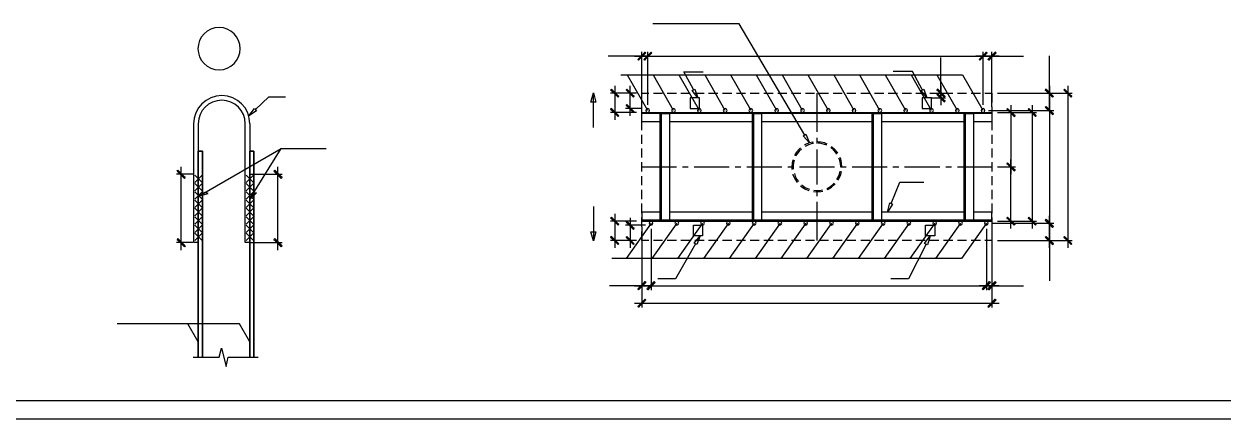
# Model space of a CAD drawing. Extents: x -1 to 315, y 0 to 224.
# Drawn here: x 142.3 to 228.4, y 0 to 28.4 of the extents above; entities that cross this region are included whole.
import ezdxf

# ---------------------------------------------------------------- set-up
doc = ezdxf.new("R2010")
doc.units = 0
doc.header["$MEASUREMENT"] = 0
doc.layers.add('UNDERLAY', color=8, linetype='Continuous')

msp = doc.modelspace()

# ---------------------------------------------------------------- linework, layer by layer
at = {"layer": 'UNDERLAY'}
for p, q in [((155.275, 27.669), (155.09, 27.445)), ((155.5, 27.855), (155.275, 27.669)), ((155.758, 27.994), (155.5, 27.855)), ((156.043, 28.083), (155.758, 27.994)), ((156.349, 28.114), (156.043, 28.083)), ((156.655, 28.083), (156.349, 28.114)), ((156.939, 27.994), (156.655, 28.083)), ((157.197, 27.855), (156.939, 27.994)), ((157.422, 27.669), (157.197, 27.855)), ((157.607, 27.445), (157.422, 27.669)), ((193.709, 28.371), (187.492, 28.371)), ((198.402, 20.396), (193.709, 28.371)), ((154.862, 26.902), (154.831, 26.596)), ((154.95, 27.187), (154.862, 26.902)), ((155.09, 27.445), (154.95, 27.187)), ((157.747, 27.187), (157.607, 27.445)), ((157.835, 26.902), (157.747, 27.187)), ((157.866, 26.596), (157.835, 26.902)), ((154.831, 26.596), (154.862, 26.29)), ((154.862, 26.29), (154.95, 26.005)), ((154.95, 26.005), (155.09, 25.748)), ((157.607, 25.748), (157.747, 26.005)), ((157.747, 26.005), (157.835, 26.29)), ((157.835, 26.29), (157.866, 26.596)), ((186.708, 26.053), (184.3, 26.053)), ((186.182, 26.053), (186.708, 26.053)), ((186.943, 26.344), (186.417, 25.818)), ((186.473, 25.762), (186.943, 26.344)), ((186.473, 25.762), (186.943, 26.344)), ((186.999, 26.288), (186.473, 25.762)), ((186.607, 26.053), (211.742, 26.053)), ((186.708, 22.413), (186.708, 26.378)), ((187.134, 26.053), (186.708, 26.053)), ((186.708, 26.053), (187.134, 26.053)), ((186.843, 25.818), (187.369, 26.344)), ((186.843, 25.818), (187.369, 26.344)), ((187.369, 26.344), (186.898, 25.762)), ((187.369, 26.344), (186.898, 25.762)), ((187.369, 26.344), (186.898, 25.762)), ((187.369, 26.344), (186.898, 25.762)), ((186.898, 25.762), (187.425, 26.288)), ((186.898, 25.762), (187.425, 26.288)), ((186.943, 26.344), (186.999, 26.288)), ((187.134, 22.558), (187.134, 26.378)), ((187.134, 22.558), (187.134, 26.378)), ((187.134, 26.053), (187.66, 26.053)), ((187.425, 26.288), (187.369, 26.344)), ((187.425, 26.288), (187.369, 26.344)), ((208.191, 23.398), (208.191, 25.963)), ((211.215, 26.053), (210.689, 26.053)), ((211.45, 26.344), (210.924, 25.818)), ((211.45, 26.344), (210.924, 25.818)), ((210.98, 25.762), (211.45, 26.344)), ((210.98, 25.762), (211.45, 26.344)), ((210.98, 25.762), (211.45, 26.344)), ((210.98, 25.762), (211.45, 26.344)), ((211.507, 26.288), (210.98, 25.762)), ((211.507, 26.288), (210.98, 25.762)), ((211.215, 22.558), (211.215, 26.378)), ((211.215, 22.558), (211.215, 26.378)), ((211.215, 26.053), (211.854, 26.053)), ((211.854, 26.053), (211.215, 26.053)), ((211.45, 26.344), (211.507, 26.288)), ((211.45, 26.344), (211.507, 26.288)), ((211.551, 25.818), (212.089, 26.344)), ((212.089, 26.344), (211.618, 25.762)), ((212.089, 26.344), (211.618, 25.762)), ((211.618, 25.762), (212.145, 26.288)), ((211.854, 22.413), (211.854, 26.378)), ((212.38, 26.053), (211.854, 26.053)), ((211.854, 26.053), (214.116, 26.053)), ((212.145, 26.288), (212.089, 26.344)), ((215.975, 23.398), (215.975, 26.086)), ((155.09, 25.748), (155.275, 25.523)), ((155.275, 25.523), (155.5, 25.338)), ((155.5, 25.338), (155.758, 25.198)), ((155.758, 25.198), (156.043, 25.109)), ((156.043, 25.109), (156.349, 25.078)), ((156.349, 25.078), (156.655, 25.109)), ((156.655, 25.109), (156.939, 25.198)), ((156.939, 25.198), (157.197, 25.338)), ((157.197, 25.338), (157.422, 25.523)), ((157.422, 25.523), (157.607, 25.748)), ((186.417, 25.818), (186.473, 25.762)), ((186.898, 25.762), (186.843, 25.818)), ((186.898, 25.762), (186.843, 25.818)), ((210.924, 25.818), (210.98, 25.762)), ((210.924, 25.818), (210.98, 25.762)), ((211.618, 25.762), (211.551, 25.818)), ((209.726, 24.686), (185.196, 24.686)), ((187.134, 22.155), (185.689, 24.686)), ((188.982, 22.155), (187.537, 24.686)), ((190.841, 22.155), (189.385, 24.686)), ((190.416, 23.656), (189.732, 24.944)), ((189.732, 24.944), (191.121, 24.944)), ((192.689, 22.155), (191.245, 24.686)), ((194.549, 22.155), (193.093, 24.686)), ((196.397, 22.155), (194.952, 24.686)), ((198.245, 22.155), (196.8, 24.686)), ((200.104, 22.155), (198.648, 24.686)), ((201.952, 22.155), (200.508, 24.686)), ((203.8, 22.155), (202.355, 24.686)), ((205.66, 22.155), (204.215, 24.686)), ((206.141, 24.955), (204.753, 24.955)), ((207.508, 22.155), (206.063, 24.686)), ((206.847, 23.656), (206.141, 24.955)), ((209.367, 22.155), (207.911, 24.686)), ((211.215, 22.155), (209.77, 24.686)), ((183.045, 22.76), (183.225, 23.421)), ((183.225, 20.945), (183.225, 23.421)), ((183.225, 23.421), (183.404, 22.76)), ((186.316, 23.398), (184.446, 23.398)), ((184.468, 23.633), (184.524, 23.69)), ((185.062, 23.163), (184.468, 23.633)), ((184.468, 23.633), (185.005, 23.107)), ((185.062, 23.163), (184.468, 23.633)), ((184.524, 23.69), (185.062, 23.163)), ((184.759, 23.925), (184.759, 21.483)), ((186.316, 23.398), (185.543, 23.398)), ((185.577, 23.633), (185.633, 23.69)), ((186.159, 23.163), (185.577, 23.633)), ((185.577, 23.633), (186.103, 23.107)), ((186.159, 23.163), (185.577, 23.633)), ((185.633, 23.69), (186.159, 23.163)), ((185.868, 21.774), (185.868, 23.925)), ((186.708, 23.398), (187.201, 23.398)), ((186.708, 22.738), (186.708, 23.398)), ((187.537, 23.398), (188.198, 23.398)), ((188.534, 23.398), (189.195, 23.398)), ((189.52, 23.398), (190.18, 23.398)), ((190.315, 23.6), (190.517, 23.701)), ((190.729, 23.073), (190.315, 23.6)), ((190.517, 23.701), (190.729, 23.073)), ((190.517, 23.398), (191.177, 23.398)), ((191.502, 23.398), (192.163, 23.398)), ((192.499, 23.398), (193.16, 23.398)), ((193.496, 23.398), (194.157, 23.398)), ((194.481, 23.398), (195.142, 23.398)), ((195.478, 23.398), (196.139, 23.398)), ((196.464, 23.398), (197.125, 23.398)), ((197.461, 23.398), (198.122, 23.398)), ((198.458, 23.398), (199.119, 23.398)), ((199.286, 23.398), (199.286, 20.632)), ((199.444, 23.398), (200.104, 23.398)), ((200.44, 23.398), (201.101, 23.398)), ((201.426, 23.398), (202.087, 23.398)), ((202.423, 23.398), (203.084, 23.398)), ((203.419, 23.398), (204.081, 23.398)), ((204.405, 23.398), (205.066, 23.398)), ((205.402, 23.398), (206.063, 23.398)), ((206.388, 23.398), (207.048, 23.398)), ((206.757, 23.6), (206.948, 23.701)), ((207.172, 23.073), (206.757, 23.6)), ((206.948, 23.701), (207.172, 23.073)), ((207.385, 23.398), (208.046, 23.398)), ((207.732, 23.398), (208.516, 23.398)), ((207.956, 23.69), (207.9, 23.633)), ((207.9, 23.633), (208.482, 23.163)), ((207.9, 23.633), (208.482, 23.163)), ((208.426, 23.107), (207.9, 23.633)), ((207.9, 23.309), (207.956, 23.365)), ((208.482, 22.838), (207.9, 23.309)), ((207.9, 23.309), (208.426, 22.782)), ((208.482, 22.838), (207.9, 23.309)), ((208.482, 23.163), (207.956, 23.69)), ((207.956, 23.365), (208.482, 22.838)), ((208.191, 23.925), (208.191, 23.398)), ((208.191, 23.073), (208.191, 23.398)), ((208.191, 23.398), (208.191, 23.073)), ((208.382, 23.398), (209.042, 23.398)), ((209.367, 23.398), (210.028, 23.398)), ((210.364, 23.398), (211.025, 23.398)), ((211.35, 23.398), (211.854, 23.398)), ((211.854, 23.398), (211.854, 22.738)), ((212.246, 23.398), (216.289, 23.398)), ((212.246, 23.398), (217.622, 23.398)), ((215.74, 23.69), (215.684, 23.633)), ((215.684, 23.633), (216.267, 23.163)), ((215.684, 23.633), (216.267, 23.163)), ((216.211, 23.107), (215.684, 23.633)), ((216.267, 23.163), (215.74, 23.69)), ((215.975, 23.925), (215.975, 23.398)), ((215.975, 22.155), (215.975, 23.398)), ((215.975, 23.398), (215.975, 22.155)), ((217.006, 23.633), (217.062, 23.69)), ((217.588, 23.163), (217.006, 23.633)), ((217.006, 23.633), (217.532, 23.107)), ((217.588, 23.163), (217.006, 23.633)), ((217.062, 23.69), (217.588, 23.163)), ((217.297, 23.925), (217.297, 12.287)), ((155.11, 22.638), (154.863, 22.339)), ((155.409, 22.885), (155.11, 22.638)), ((155.347, 22.401), (155.141, 22.151)), ((155.597, 22.606), (155.347, 22.401)), ((155.752, 23.071), (155.409, 22.885)), ((155.883, 22.762), (155.597, 22.606)), ((156.132, 23.189), (155.752, 23.071)), ((156.199, 22.86), (155.883, 22.762)), ((156.539, 23.23), (156.132, 23.189)), ((156.539, 22.894), (156.199, 22.86)), ((156.947, 23.189), (156.539, 23.23)), ((156.879, 22.86), (156.539, 22.894)), ((157.195, 22.762), (156.879, 22.86)), ((157.326, 23.071), (156.947, 23.189)), ((157.482, 22.606), (157.195, 22.762)), ((157.67, 22.885), (157.326, 23.071)), ((157.731, 22.401), (157.482, 22.606)), ((157.969, 22.638), (157.67, 22.885)), ((157.937, 22.151), (157.731, 22.401)), ((158.216, 22.339), (157.969, 22.638)), ((158.964, 22.222), (159.927, 23.141)), ((159.927, 23.141), (161.115, 23.141)), ((183.404, 22.76), (183.045, 22.76)), ((185.005, 23.107), (185.062, 23.163)), ((185.633, 22.592), (185.577, 22.536)), ((185.577, 22.536), (186.159, 22.065)), ((185.577, 22.536), (186.159, 22.065)), ((186.103, 22.009), (185.577, 22.536)), ((186.159, 22.065), (185.633, 22.592)), ((186.103, 23.107), (186.159, 23.163)), ((186.708, 21.752), (186.708, 22.413)), ((190.841, 23.073), (190.18, 23.073)), ((190.18, 23.073), (190.18, 22.301)), ((190.841, 22.301), (190.841, 23.073)), ((207.508, 23.073), (206.847, 23.073)), ((206.847, 23.073), (206.847, 22.301)), ((207.508, 22.301), (207.508, 23.073)), ((207.508, 23.073), (208.516, 23.073)), ((208.191, 23.073), (208.191, 22.536)), ((208.482, 23.163), (208.426, 23.107)), ((208.426, 22.782), (208.482, 22.838)), ((211.854, 22.413), (211.854, 21.752)), ((213.209, 22.536), (213.209, 17.585)), ((214.732, 22.536), (214.732, 13.676)), ((215.684, 22.39), (215.74, 22.446)), ((215.684, 22.39), (215.74, 22.446)), ((216.267, 21.92), (215.684, 22.39)), ((215.684, 22.39), (216.211, 21.864)), ((216.267, 21.92), (215.684, 22.39)), ((216.267, 21.92), (215.684, 22.39)), ((215.684, 22.39), (216.211, 21.864)), ((216.267, 21.92), (215.684, 22.39)), ((215.74, 22.446), (216.267, 21.92)), ((215.74, 22.446), (216.267, 21.92)), ((215.975, 22.681), (215.975, 13.531)), ((216.267, 23.163), (216.211, 23.107)), ((217.532, 23.107), (217.588, 23.163)), ((154.558, 21.616), (154.517, 21.208)), ((154.676, 21.995), (154.558, 21.616)), ((154.863, 22.339), (154.676, 21.995)), ((154.887, 21.548), (154.853, 21.208)), ((154.986, 21.865), (154.887, 21.548)), ((155.141, 22.151), (154.986, 21.865)), ((158.092, 21.865), (157.937, 22.151)), ((158.19, 21.548), (158.092, 21.865)), ((158.225, 21.208), (158.19, 21.548)), ((158.402, 21.995), (158.216, 22.339)), ((158.52, 21.616), (158.402, 21.995)), ((158.483, 21.763), (158.885, 22.301)), ((159.042, 22.144), (158.483, 21.763)), ((158.561, 21.208), (158.52, 21.616)), ((158.885, 22.301), (159.042, 22.144)), ((186.316, 22.009), (184.446, 22.009)), ((184.524, 22.301), (184.468, 22.245)), ((184.468, 22.245), (185.062, 21.774)), ((184.468, 22.245), (185.062, 21.774)), ((185.005, 21.718), (184.468, 22.245)), ((185.062, 21.774), (184.524, 22.301)), ((185.062, 21.774), (185.005, 21.718)), ((186.742, 22.301), (185.543, 22.301)), ((186.159, 22.065), (186.103, 22.009)), ((186.708, 21.348), (186.708, 22.009)), ((186.708, 22.009), (211.854, 22.009)), ((211.854, 21.942), (186.708, 21.942)), ((187.029, 22.26), (186.988, 22.161)), ((186.988, 22.161), (187.029, 22.062)), ((187.128, 22.301), (187.029, 22.26)), ((187.029, 22.062), (187.128, 22.021)), ((187.227, 22.26), (187.128, 22.301)), ((187.128, 22.021), (187.227, 22.062)), ((187.268, 22.161), (187.227, 22.26)), ((187.227, 22.062), (187.268, 22.161)), ((188.03, 14.27), (188.03, 21.942)), ((188.03, 21.942), (188.691, 21.942)), ((188.097, 21.942), (188.097, 14.27)), ((188.691, 21.942), (188.691, 14.27)), ((188.877, 22.26), (188.836, 22.161)), ((188.836, 22.161), (188.877, 22.062)), ((188.976, 22.301), (188.877, 22.26)), ((188.877, 22.062), (188.976, 22.021)), ((189.075, 22.26), (188.976, 22.301)), ((188.976, 22.021), (189.075, 22.062)), ((189.116, 22.161), (189.075, 22.26)), ((189.075, 22.062), (189.116, 22.161)), ((190.18, 22.301), (190.841, 22.301)), ((190.736, 22.26), (190.695, 22.161)), ((190.695, 22.161), (190.736, 22.062)), ((190.835, 22.301), (190.736, 22.26)), ((190.736, 22.062), (190.835, 22.021)), ((190.934, 22.26), (190.835, 22.301)), ((190.835, 22.021), (190.934, 22.062)), ((190.976, 22.161), (190.934, 22.26)), ((190.934, 22.062), (190.976, 22.161)), ((192.585, 22.26), (192.544, 22.161)), ((192.544, 22.161), (192.585, 22.062)), ((192.684, 22.301), (192.585, 22.26)), ((192.585, 22.062), (192.684, 22.021)), ((192.783, 22.26), (192.684, 22.301)), ((192.684, 22.021), (192.783, 22.062)), ((192.824, 22.161), (192.783, 22.26)), ((192.783, 22.062), (192.824, 22.161)), ((194.444, 22.26), (194.403, 22.161)), ((194.403, 22.161), (194.444, 22.062)), ((194.543, 22.301), (194.444, 22.26)), ((194.444, 22.062), (194.543, 22.021)), ((194.642, 22.26), (194.543, 22.301)), ((194.543, 22.021), (194.642, 22.062)), ((194.683, 22.161), (194.642, 22.26)), ((194.642, 22.062), (194.683, 22.161)), ((194.649, 14.27), (194.649, 21.942)), ((194.649, 21.942), (195.31, 21.942)), ((194.717, 21.942), (194.717, 14.27)), ((195.31, 21.942), (195.31, 14.27)), ((196.292, 22.26), (196.251, 22.161)), ((196.251, 22.161), (196.292, 22.062)), ((196.391, 22.301), (196.292, 22.26)), ((196.292, 22.062), (196.391, 22.021)), ((196.49, 22.26), (196.391, 22.301)), ((196.391, 22.021), (196.49, 22.062)), ((196.531, 22.161), (196.49, 22.26)), ((196.49, 22.062), (196.531, 22.161)), ((198.14, 22.26), (198.099, 22.161)), ((198.099, 22.161), (198.14, 22.062)), ((198.239, 22.301), (198.14, 22.26)), ((198.14, 22.062), (198.239, 22.021)), ((198.338, 22.26), (198.239, 22.301)), ((198.239, 22.021), (198.338, 22.062)), ((198.379, 22.161), (198.338, 22.26)), ((198.338, 22.062), (198.379, 22.161)), ((199.999, 22.26), (199.958, 22.161)), ((199.958, 22.161), (199.999, 22.062)), ((200.098, 22.301), (199.999, 22.26)), ((199.999, 22.062), (200.098, 22.021)), ((200.197, 22.26), (200.098, 22.301)), ((200.098, 22.021), (200.197, 22.062)), ((200.238, 22.161), (200.197, 22.26)), ((200.197, 22.062), (200.238, 22.161)), ((201.847, 22.26), (201.807, 22.161)), ((201.807, 22.161), (201.847, 22.062)), ((201.947, 22.301), (201.847, 22.26)), ((201.847, 22.062), (201.947, 22.021)), ((202.046, 22.26), (201.947, 22.301)), ((201.947, 22.021), (202.046, 22.062)), ((202.086, 22.161), (202.046, 22.26)), ((202.046, 22.062), (202.086, 22.161)), ((203.252, 14.27), (203.252, 21.942)), ((203.252, 21.942), (203.913, 21.942)), ((203.319, 21.942), (203.319, 14.27)), ((203.696, 22.26), (203.655, 22.161)), ((203.655, 22.161), (203.696, 22.062)), ((203.795, 22.301), (203.696, 22.26)), ((203.696, 22.062), (203.795, 22.021)), ((203.894, 22.26), (203.795, 22.301)), ((203.795, 22.021), (203.894, 22.062)), ((203.935, 22.161), (203.894, 22.26)), ((203.894, 22.062), (203.935, 22.161)), ((203.913, 21.942), (203.913, 14.27)), ((205.555, 22.26), (205.514, 22.161)), ((205.514, 22.161), (205.555, 22.062)), ((205.654, 22.301), (205.555, 22.26)), ((205.555, 22.062), (205.654, 22.021)), ((205.753, 22.26), (205.654, 22.301)), ((205.654, 22.021), (205.753, 22.062)), ((205.794, 22.161), (205.753, 22.26)), ((205.753, 22.062), (205.794, 22.161)), ((206.847, 22.301), (207.508, 22.301)), ((207.403, 22.26), (207.362, 22.161)), ((207.362, 22.161), (207.403, 22.062)), ((207.502, 22.301), (207.403, 22.26)), ((207.403, 22.062), (207.502, 22.021)), ((207.601, 22.26), (207.502, 22.301)), ((207.502, 22.021), (207.601, 22.062)), ((207.642, 22.161), (207.601, 22.26)), ((207.601, 22.062), (207.642, 22.161)), ((209.263, 22.26), (209.222, 22.161)), ((209.222, 22.161), (209.263, 22.062)), ((209.362, 22.301), (209.263, 22.26)), ((209.263, 22.062), (209.362, 22.021)), ((209.461, 22.26), (209.362, 22.301)), ((209.362, 22.021), (209.461, 22.062)), ((209.502, 22.161), (209.461, 22.26)), ((209.461, 22.062), (209.502, 22.161)), ((209.86, 14.27), (209.86, 21.942)), ((209.86, 21.942), (210.521, 21.942)), ((209.927, 21.942), (209.927, 14.27)), ((210.521, 21.942), (210.521, 14.27)), ((211.11, 22.26), (211.069, 22.161)), ((211.069, 22.161), (211.11, 22.062)), ((211.209, 22.301), (211.11, 22.26)), ((211.11, 22.062), (211.209, 22.021)), ((211.308, 22.26), (211.209, 22.301)), ((211.209, 22.021), (211.308, 22.062)), ((211.35, 22.161), (211.308, 22.26)), ((211.308, 22.062), (211.35, 22.161)), ((211.607, 22.155), (216.289, 22.155)), ((211.607, 22.155), (216.289, 22.155)), ((211.854, 22.009), (211.854, 21.348)), ((212.246, 22.009), (215.057, 22.009)), ((212.246, 22.009), (213.534, 22.009)), ((212.918, 22.245), (212.974, 22.301)), ((213.511, 21.774), (212.918, 22.245)), ((212.918, 22.245), (213.444, 21.718)), ((213.511, 21.774), (212.918, 22.245)), ((212.974, 22.301), (213.511, 21.774)), ((213.444, 21.718), (213.511, 21.774)), ((214.441, 22.245), (214.497, 22.301)), ((215.023, 21.774), (214.441, 22.245)), ((214.441, 22.245), (214.967, 21.718)), ((215.023, 21.774), (214.441, 22.245)), ((214.497, 22.301), (215.023, 21.774)), ((214.967, 21.718), (215.023, 21.774)), ((215.975, 22.155), (215.975, 21.628)), ((216.211, 21.864), (216.267, 21.92)), ((216.211, 21.864), (216.267, 21.92)), ((154.528, 12.668), (154.528, 21.203)), ((154.853, 21.203), (154.853, 12.668)), ((158.225, 12.668), (158.225, 21.203)), ((158.561, 21.203), (158.561, 12.668)), ((186.708, 20.755), (186.708, 21.416)), ((188.03, 21.348), (186.708, 21.348)), ((194.649, 21.348), (188.691, 21.348)), ((203.252, 21.348), (195.31, 21.348)), ((209.86, 21.348), (203.913, 21.348)), ((211.854, 21.348), (210.521, 21.348)), ((211.854, 21.416), (211.854, 20.755)), ((186.708, 19.758), (186.708, 20.419)), ((198.301, 20.341), (198.491, 20.453)), ((198.738, 19.825), (198.301, 20.341)), ((198.715, 19.825), (198.458, 19.713)), ((198.491, 20.453), (198.738, 19.825)), ((198.995, 19.893), (198.715, 19.825)), ((199.018, 19.893), (198.995, 19.893)), ((199.286, 20.206), (199.286, 19.792)), ((199.555, 19.893), (199.354, 19.903)), ((199.836, 19.825), (199.555, 19.893)), ((200.026, 19.747), (199.836, 19.825)), ((211.854, 20.419), (211.854, 19.758)), ((155.145, 19.243), (154.853, 19.243)), ((154.853, 19.243), (154.853, 4.435)), ((154.853, 4.435), (154.853, 19.243)), ((154.853, 19.243), (155.145, 19.243)), ((155.089, 16.129), (160.801, 19.433)), ((155.145, 4.435), (155.145, 19.243)), ((155.145, 19.243), (155.145, 4.435)), ((158.852, 19.243), (158.561, 19.243)), ((158.561, 19.243), (158.561, 4.435)), ((158.561, 4.435), (158.561, 19.243)), ((158.561, 19.243), (158.852, 19.243)), ((158.661, 15.961), (160.801, 19.433)), ((158.852, 4.435), (158.852, 19.243)), ((158.852, 19.243), (158.852, 4.435)), ((160.801, 19.433), (164.049, 19.433)), ((186.708, 18.772), (186.708, 19.433)), ((197.819, 19.176), (197.674, 18.929)), ((197.842, 19.019), (197.774, 18.884)), ((197.999, 19.388), (197.819, 19.176)), ((198.01, 19.243), (197.842, 19.019)), ((198.099, 19.467), (197.999, 19.388)), ((198.166, 19.388), (198.01, 19.243)), ((198.458, 19.713), (198.379, 19.668)), ((198.682, 19.702), (198.435, 19.579)), ((198.939, 19.781), (198.682, 19.702)), ((199.04, 19.792), (198.939, 19.781)), ((199.286, 19.366), (199.286, 16.846)), ((199.488, 19.803), (199.365, 19.803)), ((199.757, 19.747), (199.488, 19.803)), ((199.992, 19.657), (199.757, 19.747)), ((200.462, 19.333), (200.272, 19.489)), ((200.339, 19.568), (200.317, 19.579)), ((200.552, 19.388), (200.339, 19.568)), ((200.642, 19.131), (200.462, 19.333)), ((200.731, 19.176), (200.552, 19.388)), ((200.709, 19.03), (200.642, 19.131)), ((200.787, 19.086), (200.731, 19.176)), ((211.854, 19.433), (211.854, 18.772)), ((153.621, 12.13), (153.621, 18.1)), ((160.577, 12.13), (160.577, 18.1)), ((186.708, 17.776), (186.708, 18.436)), ((186.72, 18.111), (189.206, 18.111)), ((189.62, 18.111), (190.046, 18.111)), ((190.46, 18.111), (192.98, 18.111)), ((193.406, 18.111), (193.821, 18.111)), ((194.246, 18.111), (196.766, 18.111)), ((197.181, 18.111), (197.606, 18.111)), ((197.494, 18.391), (197.472, 18.111)), ((197.472, 18.111), (197.483, 17.932)), ((197.551, 18.616), (197.494, 18.391)), ((197.629, 18.515), (197.584, 18.246)), ((197.584, 18.246), (197.584, 17.977)), ((197.651, 18.582), (197.629, 18.515)), ((198.021, 18.111), (200.541, 18.111)), ((200.9, 18.649), (200.866, 18.739)), ((200.967, 18.38), (200.9, 18.649)), ((200.989, 18.671), (200.944, 18.783)), ((200.989, 18.111), (200.967, 18.38)), ((200.967, 18.111), (201.381, 18.111)), ((201.056, 18.391), (200.989, 18.671)), ((201.079, 18.111), (201.056, 18.391)), ((201.807, 18.111), (204.327, 18.111)), ((204.741, 18.111), (205.167, 18.111)), ((205.581, 18.111), (208.113, 18.111)), ((208.527, 18.111), (208.953, 18.111)), ((209.367, 18.111), (211.854, 18.111)), ((211.854, 18.436), (211.854, 17.776)), ((212.246, 18.111), (213.534, 18.111)), ((212.246, 18.111), (213.534, 18.111)), ((212.974, 18.403), (212.918, 18.347)), ((212.918, 18.347), (212.974, 18.403)), ((212.918, 18.347), (213.511, 17.876)), ((212.918, 18.347), (213.511, 17.876)), ((213.444, 17.82), (212.918, 18.347)), ((213.511, 17.876), (212.918, 18.347)), ((212.918, 18.347), (213.444, 17.82)), ((213.511, 17.876), (212.918, 18.347)), ((213.511, 17.876), (212.974, 18.403)), ((212.974, 18.403), (213.511, 17.876)), ((213.209, 13.676), (213.209, 18.638)), ((154.461, 17.574), (153.296, 17.574)), ((153.33, 17.809), (153.386, 17.865)), ((153.913, 17.339), (153.33, 17.809)), ((153.33, 17.809), (153.857, 17.283)), ((153.913, 17.339), (153.33, 17.809)), ((153.386, 17.865), (153.913, 17.339)), ((153.857, 17.283), (153.913, 17.339)), ((155.122, 16.98), (154.596, 17.507)), ((155.122, 17.507), (154.596, 16.98)), ((154.853, 17.574), (154.853, 12.668)), ((158.818, 16.98), (158.292, 17.507)), ((158.818, 17.507), (158.292, 16.98)), ((158.561, 17.574), (158.561, 12.668)), ((158.628, 17.574), (160.89, 17.574)), ((160.286, 17.809), (160.342, 17.865)), ((160.868, 17.339), (160.286, 17.809)), ((160.286, 17.809), (160.812, 17.283)), ((160.868, 17.339), (160.286, 17.809)), ((160.342, 17.865), (160.868, 17.339)), ((160.812, 17.283), (160.868, 17.339)), ((186.708, 16.79), (186.708, 17.451)), ((197.551, 17.596), (197.562, 17.551)), ((197.562, 17.551), (197.674, 17.294)), ((197.584, 17.977), (197.595, 17.943)), ((197.662, 17.63), (197.719, 17.439)), ((197.674, 17.294), (197.819, 17.059)), ((197.719, 17.439), (197.842, 17.204)), ((200.72, 17.204), (200.787, 17.316)), ((200.787, 17.316), (200.9, 17.574)), ((200.787, 17.148), (200.877, 17.294)), ((200.877, 17.294), (200.989, 17.551)), ((200.9, 17.574), (200.956, 17.798)), ((200.989, 17.551), (201.045, 17.787)), ((211.854, 17.451), (211.854, 16.79)), ((213.511, 17.876), (213.444, 17.82)), ((213.444, 17.82), (213.511, 17.876)), ((155.122, 16.386), (154.596, 16.913)), ((155.122, 16.913), (154.596, 16.386)), ((158.818, 16.386), (158.292, 16.913)), ((158.818, 16.913), (158.292, 16.386)), ((186.708, 15.793), (186.708, 16.454)), ((197.819, 17.059), (197.864, 16.991)), ((197.842, 17.204), (197.954, 17.059)), ((198.11, 16.745), (198.211, 16.656)), ((198.178, 16.823), (198.211, 16.79)), ((198.211, 16.79), (198.435, 16.633)), ((198.211, 16.656), (198.458, 16.51)), ((198.435, 16.633), (198.682, 16.521)), ((198.458, 16.51), (198.693, 16.409)), ((198.682, 16.521), (198.738, 16.499)), ((199.051, 16.431), (199.219, 16.409)), ((199.219, 16.409), (199.488, 16.42)), ((199.286, 16.431), (199.286, 16.006)), ((199.488, 16.42), (199.69, 16.465)), ((199.555, 16.331), (199.712, 16.364)), ((200.003, 16.566), (200.014, 16.566)), ((200.014, 16.566), (200.25, 16.711)), ((200.026, 16.476), (200.093, 16.51)), ((200.093, 16.51), (200.339, 16.656)), ((200.25, 16.711), (200.462, 16.879)), ((200.339, 16.656), (200.552, 16.835)), ((200.462, 16.879), (200.519, 16.947)), ((200.552, 16.835), (200.586, 16.879)), ((204.607, 15.479), (205.234, 17.014)), ((205.234, 17.014), (206.959, 17.014)), ((211.854, 16.454), (211.854, 15.793)), ((155.122, 15.793), (154.596, 16.319)), ((155.122, 16.319), (154.596, 15.793)), ((155.122, 15.199), (154.596, 15.726)), ((155.122, 15.726), (154.596, 15.199)), ((155.313, 16.263), (154.853, 15.995)), ((154.853, 15.995), (155.559, 16.196)), ((155.559, 16.196), (155.313, 16.263)), ((158.818, 15.793), (158.292, 16.319)), ((158.818, 16.319), (158.292, 15.793)), ((158.818, 15.199), (158.292, 15.726)), ((158.818, 15.726), (158.292, 15.199)), ((158.527, 15.737), (159.042, 16.241)), ((158.807, 16.185), (158.527, 15.737)), ((159.042, 16.241), (158.807, 16.185)), ((199.029, 16.331), (199.275, 16.308)), ((199.275, 16.308), (199.555, 16.331)), ((199.286, 15.591), (199.286, 12.814)), ((204.361, 14.863), (204.506, 15.524)), ((204.506, 15.524), (204.708, 15.434)), ((155.122, 14.594), (154.596, 15.132)), ((155.122, 15.132), (154.596, 14.594)), ((158.818, 14.594), (158.292, 15.132)), ((158.818, 15.132), (158.292, 14.594)), ((183.225, 15.266), (183.225, 12.791)), ((184.759, 14.74), (184.759, 12.287)), ((186.708, 14.796), (186.708, 15.468)), ((188.03, 14.863), (186.708, 14.863)), ((186.708, 14.863), (186.708, 14.202)), ((188.03, 14.863), (186.708, 14.863)), ((186.708, 14.863), (186.708, 14.202)), ((194.649, 14.863), (188.691, 14.863)), ((203.252, 14.863), (195.31, 14.863)), ((209.86, 14.863), (203.913, 14.863)), ((204.708, 15.434), (204.361, 14.863)), ((211.854, 14.863), (210.521, 14.863)), ((211.854, 14.863), (210.521, 14.863)), ((211.854, 15.468), (211.854, 14.796)), ((211.854, 14.202), (211.854, 14.863)), ((211.854, 14.202), (211.854, 14.863)), ((155.122, 14.001), (154.596, 14.527)), ((155.122, 14.527), (154.596, 14.001)), ((155.122, 13.407), (154.596, 13.934)), ((155.122, 13.934), (154.596, 13.407)), ((158.818, 14.001), (158.292, 14.527)), ((158.818, 14.527), (158.292, 14.001)), ((158.818, 13.407), (158.292, 13.934)), ((158.818, 13.934), (158.292, 13.407)), ((186.316, 14.202), (184.446, 14.202)), ((184.468, 14.438), (184.524, 14.494)), ((185.062, 13.967), (184.468, 14.438)), ((184.468, 14.438), (185.005, 13.911)), ((185.062, 13.967), (184.468, 14.438)), ((184.524, 14.494), (185.062, 13.967)), ((185.005, 13.911), (185.062, 13.967)), ((186.977, 13.911), (185.543, 13.911)), ((185.577, 14.146), (185.633, 14.202)), ((186.159, 13.676), (185.577, 14.146)), ((185.577, 14.146), (186.103, 13.62)), ((186.159, 13.676), (185.577, 14.146)), ((187.369, 14.057), (185.577, 11.526)), ((185.633, 14.202), (186.159, 13.676)), ((185.868, 14.449), (185.868, 12.287)), ((186.708, 13.811), (186.708, 14.471)), ((211.854, 14.27), (186.708, 14.27)), ((186.708, 14.202), (211.854, 14.202)), ((186.708, 14.202), (211.854, 14.202)), ((186.708, 13.811), (186.708, 9.252)), ((186.708, 13.811), (186.708, 8.009)), ((187.264, 14.161), (187.223, 14.062)), ((187.223, 14.062), (187.264, 13.963)), ((187.363, 14.202), (187.264, 14.161)), ((187.264, 13.963), (187.363, 13.922)), ((187.462, 14.161), (187.363, 14.202)), ((187.363, 13.922), (187.462, 13.963)), ((189.228, 14.057), (187.425, 11.526)), ((187.504, 14.062), (187.462, 14.161)), ((187.462, 13.963), (187.504, 14.062)), ((188.691, 14.27), (188.03, 14.27)), ((189.124, 14.161), (189.083, 14.062)), ((189.083, 14.062), (189.124, 13.963)), ((189.223, 14.202), (189.124, 14.161)), ((189.124, 13.963), (189.223, 13.922)), ((189.322, 14.161), (189.223, 14.202)), ((189.223, 13.922), (189.322, 13.963)), ((191.076, 14.057), (189.273, 11.526)), ((189.363, 14.062), (189.322, 14.161)), ((189.322, 13.963), (189.363, 14.062)), ((190.416, 13.15), (190.416, 13.911)), ((190.416, 13.911), (191.076, 13.911)), ((190.972, 14.161), (190.931, 14.062)), ((190.931, 14.062), (190.972, 13.963)), ((191.071, 14.202), (190.972, 14.161)), ((190.972, 13.963), (191.071, 13.922)), ((191.17, 14.161), (191.071, 14.202)), ((191.071, 13.922), (191.17, 13.963)), ((191.076, 13.911), (191.076, 13.15)), ((192.925, 14.057), (191.132, 11.526)), ((191.211, 14.062), (191.17, 14.161)), ((191.17, 13.963), (191.211, 14.062)), ((192.82, 14.161), (192.779, 14.062)), ((192.779, 14.062), (192.82, 13.963)), ((192.919, 14.202), (192.82, 14.161)), ((192.82, 13.963), (192.919, 13.922)), ((193.018, 14.161), (192.919, 14.202)), ((192.919, 13.922), (193.018, 13.963)), ((194.784, 14.057), (192.98, 11.526)), ((193.059, 14.062), (193.018, 14.161)), ((193.018, 13.963), (193.059, 14.062)), ((194.679, 14.161), (194.638, 14.062)), ((194.638, 14.062), (194.679, 13.963)), ((195.31, 14.27), (194.649, 14.27)), ((194.778, 14.202), (194.679, 14.161)), ((194.679, 13.963), (194.778, 13.922)), ((194.877, 14.161), (194.778, 14.202)), ((194.778, 13.922), (194.877, 13.963)), ((196.632, 14.057), (194.84, 11.526)), ((194.918, 14.062), (194.877, 14.161)), ((194.877, 13.963), (194.918, 14.062)), ((196.527, 14.161), (196.486, 14.062)), ((196.486, 14.062), (196.527, 13.963)), ((196.626, 14.202), (196.527, 14.161)), ((196.527, 13.963), (196.626, 13.922)), ((196.725, 14.161), (196.626, 14.202)), ((196.626, 13.922), (196.725, 13.963)), ((198.48, 14.057), (196.688, 11.526)), ((196.766, 14.062), (196.725, 14.161)), ((196.725, 13.963), (196.766, 14.062)), ((198.376, 14.161), (198.334, 14.062)), ((198.334, 14.062), (198.376, 13.963)), ((198.475, 14.202), (198.376, 14.161)), ((198.376, 13.963), (198.475, 13.922)), ((198.574, 14.161), (198.475, 14.202)), ((198.475, 13.922), (198.574, 13.963)), ((200.339, 14.057), (198.536, 11.526)), ((198.615, 14.062), (198.574, 14.161)), ((198.574, 13.963), (198.615, 14.062)), ((200.235, 14.161), (200.194, 14.062)), ((200.194, 14.062), (200.235, 13.963)), ((200.334, 14.202), (200.235, 14.161)), ((200.235, 13.963), (200.334, 13.922)), ((200.433, 14.161), (200.334, 14.202)), ((200.334, 13.922), (200.433, 13.963)), ((202.188, 14.057), (200.395, 11.526)), ((200.474, 14.062), (200.433, 14.161)), ((200.433, 13.963), (200.474, 14.062)), ((202.083, 14.161), (202.042, 14.062)), ((202.042, 14.062), (202.083, 13.963)), ((202.182, 14.202), (202.083, 14.161)), ((202.083, 13.963), (202.182, 13.922)), ((202.281, 14.161), (202.182, 14.202)), ((202.182, 13.922), (202.281, 13.963)), ((204.047, 14.057), (202.244, 11.526)), ((202.322, 14.062), (202.281, 14.161)), ((202.281, 13.963), (202.322, 14.062)), ((203.913, 14.27), (203.252, 14.27)), ((203.942, 14.161), (203.901, 14.062)), ((203.901, 14.062), (203.942, 13.963)), ((204.041, 14.202), (203.942, 14.161)), ((203.942, 13.963), (204.041, 13.922)), ((204.14, 14.161), (204.041, 14.202)), ((204.041, 13.922), (204.14, 13.963)), ((205.895, 14.057), (204.103, 11.526)), ((204.181, 14.062), (204.14, 14.161)), ((204.14, 13.963), (204.181, 14.062)), ((205.79, 14.161), (205.749, 14.062)), ((205.749, 14.062), (205.79, 13.963)), ((205.889, 14.202), (205.79, 14.161)), ((205.79, 13.963), (205.889, 13.922)), ((205.988, 14.161), (205.889, 14.202)), ((205.889, 13.922), (205.988, 13.963)), ((207.743, 14.057), (205.951, 11.526)), ((206.029, 14.062), (205.988, 14.161)), ((205.988, 13.963), (206.029, 14.062)), ((207.082, 13.15), (207.082, 13.911)), ((207.082, 13.911), (207.743, 13.911)), ((207.638, 14.161), (207.597, 14.062)), ((207.597, 14.062), (207.638, 13.963)), ((207.737, 14.202), (207.638, 14.161)), ((207.638, 13.963), (207.737, 13.922)), ((207.836, 14.161), (207.737, 14.202)), ((207.737, 13.922), (207.836, 13.963)), ((207.743, 13.911), (207.743, 13.15)), ((209.603, 14.057), (207.799, 11.526)), ((207.877, 14.062), (207.836, 14.161)), ((207.836, 13.963), (207.877, 14.062)), ((209.498, 14.161), (209.457, 14.062)), ((209.457, 14.062), (209.498, 13.963)), ((209.597, 14.202), (209.498, 14.161)), ((209.498, 13.963), (209.597, 13.922)), ((209.696, 14.161), (209.597, 14.202)), ((209.597, 13.922), (209.696, 13.963)), ((211.45, 14.057), (209.658, 11.526)), ((209.737, 14.062), (209.696, 14.161)), ((209.696, 13.963), (209.737, 14.062)), ((210.521, 14.27), (209.86, 14.27)), ((211.346, 14.161), (211.305, 14.062)), ((211.305, 14.062), (211.346, 13.963)), ((211.445, 14.202), (211.346, 14.161)), ((211.346, 13.963), (211.445, 13.922)), ((211.544, 14.161), (211.445, 14.202)), ((211.445, 13.922), (211.544, 13.963)), ((211.585, 14.062), (211.544, 14.161)), ((211.544, 13.963), (211.585, 14.062)), ((211.854, 14.471), (211.854, 13.811)), ((211.854, 14.057), (216.289, 14.057)), ((211.854, 14.057), (216.289, 14.057)), ((211.854, 13.811), (211.854, 9.252)), ((211.854, 13.811), (211.854, 8.009)), ((212.246, 14.202), (215.057, 14.202)), ((212.246, 14.202), (213.534, 14.202)), ((212.974, 14.494), (212.918, 14.438)), ((212.918, 14.438), (213.511, 13.967)), ((212.918, 14.438), (213.511, 13.967)), ((213.444, 13.911), (212.918, 14.438)), ((213.511, 13.967), (212.974, 14.494)), ((213.511, 13.967), (213.444, 13.911)), ((214.497, 14.494), (214.441, 14.438)), ((214.441, 14.438), (215.023, 13.967)), ((214.441, 14.438), (215.023, 13.967)), ((214.967, 13.911), (214.441, 14.438)), ((215.023, 13.967), (214.497, 14.494)), ((215.023, 13.967), (214.967, 13.911)), ((215.74, 14.348), (215.684, 14.292)), ((215.74, 14.348), (215.684, 14.292)), ((215.684, 14.292), (216.267, 13.821)), ((215.684, 14.292), (216.267, 13.821)), ((216.211, 13.766), (215.684, 14.292)), ((215.684, 14.292), (216.267, 13.821)), ((215.684, 14.292), (216.267, 13.821)), ((216.211, 13.766), (215.684, 14.292)), ((216.267, 13.821), (215.74, 14.348)), ((216.267, 13.821), (215.74, 14.348)), ((215.975, 14.057), (215.975, 14.594)), ((215.975, 14.057), (215.975, 12.814)), ((215.975, 12.814), (215.975, 14.057)), ((216.267, 13.821), (216.211, 13.766)), ((216.267, 13.821), (216.211, 13.766)), ((153.386, 12.959), (153.33, 12.903)), ((153.913, 12.433), (153.386, 12.959)), ((155.122, 12.814), (154.596, 13.34)), ((155.122, 13.34), (154.596, 12.814)), ((158.818, 12.814), (158.292, 13.34)), ((158.818, 13.34), (158.292, 12.814)), ((160.342, 12.959), (160.286, 12.903)), ((160.868, 12.433), (160.342, 12.959)), ((183.045, 13.452), (183.404, 13.452)), ((183.225, 12.791), (183.045, 13.452)), ((183.404, 13.452), (183.225, 12.791)), ((184.524, 13.105), (184.468, 13.049)), ((184.468, 13.049), (185.062, 12.579)), ((184.468, 13.049), (185.062, 12.579)), ((185.005, 12.522), (184.468, 13.049)), ((185.062, 12.579), (184.524, 13.105)), ((185.633, 13.105), (185.577, 13.049)), ((185.577, 13.049), (186.159, 12.579)), ((185.577, 13.049), (186.159, 12.579)), ((186.103, 12.522), (185.577, 13.049)), ((186.159, 12.579), (185.633, 13.105)), ((186.103, 13.62), (186.159, 13.676)), ((186.708, 12.814), (186.708, 13.474)), ((187.369, 13.665), (187.369, 9.252)), ((187.369, 13.665), (187.369, 9.252)), ((191.076, 13.15), (190.416, 13.15)), ((190.472, 12.623), (190.897, 13.15)), ((190.897, 13.15), (190.662, 12.522)), ((207.015, 12.612), (207.418, 13.15)), ((207.743, 13.15), (207.082, 13.15)), ((207.418, 13.15), (207.217, 12.511)), ((211.45, 13.665), (211.45, 9.252)), ((211.45, 13.665), (211.45, 9.252)), ((211.854, 13.474), (211.854, 12.814)), ((215.684, 13.049), (215.74, 13.105)), ((216.267, 12.579), (215.684, 13.049)), ((215.684, 13.049), (216.211, 12.522)), ((216.267, 12.579), (215.684, 13.049)), ((215.74, 13.105), (216.267, 12.579)), ((217.062, 13.105), (217.006, 13.049)), ((217.006, 13.049), (217.588, 12.579)), ((217.006, 13.049), (217.588, 12.579)), ((217.532, 12.522), (217.006, 13.049)), ((217.588, 12.579), (217.062, 13.105)), ((154.461, 12.668), (153.296, 12.668)), ((153.33, 12.903), (153.913, 12.433)), ((153.33, 12.903), (153.913, 12.433)), ((153.857, 12.377), (153.33, 12.903)), ((153.913, 12.433), (153.857, 12.377)), ((154.853, 12.668), (154.528, 12.668)), ((158.561, 12.668), (158.225, 12.668)), ((158.628, 12.668), (160.89, 12.668)), ((160.286, 12.903), (160.868, 12.433)), ((160.286, 12.903), (160.868, 12.433)), ((160.812, 12.377), (160.286, 12.903)), ((160.868, 12.433), (160.812, 12.377)), ((186.316, 12.814), (184.446, 12.814)), ((185.062, 12.579), (185.005, 12.522)), ((186.316, 12.814), (185.543, 12.814)), ((186.159, 12.579), (186.103, 12.522)), ((187.201, 12.814), (186.708, 12.814)), ((188.198, 12.814), (187.537, 12.814)), ((189.195, 12.814), (188.534, 12.814)), ((190.572, 12.579), (189.127, 10.058)), ((190.18, 12.814), (189.52, 12.814)), ((190.662, 12.522), (190.472, 12.623)), ((191.177, 12.814), (190.517, 12.814)), ((192.163, 12.814), (191.502, 12.814)), ((193.16, 12.814), (192.499, 12.814)), ((194.157, 12.814), (193.496, 12.814)), ((195.142, 12.814), (194.481, 12.814)), ((196.139, 12.814), (195.478, 12.814)), ((197.125, 12.814), (196.464, 12.814)), ((198.122, 12.814), (197.461, 12.814)), ((199.119, 12.814), (198.458, 12.814)), ((200.104, 12.814), (199.444, 12.814)), ((201.101, 12.814), (200.44, 12.814)), ((202.087, 12.814), (201.426, 12.814)), ((203.084, 12.814), (202.423, 12.814)), ((204.081, 12.814), (203.419, 12.814)), ((205.066, 12.814), (204.405, 12.814)), ((206.063, 12.814), (205.402, 12.814)), ((207.116, 12.556), (205.85, 10.069)), ((207.048, 12.814), (206.388, 12.814)), ((207.217, 12.511), (207.015, 12.612)), ((208.046, 12.814), (207.385, 12.814)), ((209.042, 12.814), (208.382, 12.814)), ((210.028, 12.814), (209.367, 12.814)), ((211.025, 12.814), (210.364, 12.814)), ((211.854, 12.814), (211.35, 12.814)), ((212.246, 12.814), (216.289, 12.814)), ((212.246, 12.814), (217.622, 12.814)), ((215.975, 12.287), (215.975, 12.814)), ((215.975, 12.814), (215.975, 9.935)), ((216.211, 12.522), (216.267, 12.579)), ((217.588, 12.579), (217.532, 12.522)), ((209.658, 11.526), (184.558, 11.526)), ((186.708, 9.577), (184.378, 9.577)), ((186.182, 9.577), (186.708, 9.577)), ((186.943, 9.868), (186.417, 9.341)), ((186.473, 9.285), (186.943, 9.868)), ((186.473, 9.285), (186.943, 9.868)), ((186.999, 9.812), (186.473, 9.285)), ((187.369, 9.577), (186.708, 9.577)), ((186.708, 9.577), (187.369, 9.577)), ((186.843, 9.577), (211.977, 9.577)), ((186.943, 9.868), (186.999, 9.812)), ((187.078, 9.341), (187.604, 9.868)), ((187.078, 9.341), (187.604, 9.868)), ((187.604, 9.868), (187.134, 9.285)), ((187.604, 9.868), (187.134, 9.285)), ((187.604, 9.868), (187.134, 9.285)), ((187.604, 9.868), (187.134, 9.285)), ((187.134, 9.285), (187.66, 9.812)), ((187.134, 9.285), (187.66, 9.812)), ((187.369, 9.577), (187.895, 9.577)), ((187.66, 9.812), (187.604, 9.868)), ((187.66, 9.812), (187.604, 9.868)), ((189.127, 10.058), (187.862, 10.058)), ((205.85, 10.069), (204.584, 10.069)), ((211.45, 9.577), (210.924, 9.577)), ((211.686, 9.868), (211.159, 9.341)), ((211.686, 9.868), (211.159, 9.341)), ((211.215, 9.285), (211.686, 9.868)), ((211.215, 9.285), (211.686, 9.868)), ((211.215, 9.285), (211.686, 9.868)), ((211.215, 9.285), (211.686, 9.868)), ((211.742, 9.812), (211.215, 9.285)), ((211.742, 9.812), (211.215, 9.285)), ((211.45, 9.577), (211.854, 9.577)), ((211.854, 9.577), (211.45, 9.577)), ((211.551, 9.341), (212.089, 9.868)), ((212.089, 9.868), (211.618, 9.285)), ((212.089, 9.868), (211.618, 9.285)), ((211.618, 9.285), (212.145, 9.812)), ((211.686, 9.868), (211.742, 9.812)), ((211.686, 9.868), (211.742, 9.812)), ((212.38, 9.577), (211.854, 9.577)), ((211.854, 9.577), (214.116, 9.577)), ((212.145, 9.812), (212.089, 9.868)), ((186.417, 9.341), (186.473, 9.285)), ((186.417, 8.087), (186.943, 8.613)), ((186.943, 8.613), (186.473, 8.031)), ((186.943, 8.613), (186.473, 8.031)), ((186.999, 8.557), (186.943, 8.613)), ((187.134, 9.285), (187.078, 9.341)), ((187.134, 9.285), (187.078, 9.341)), ((211.159, 9.341), (211.215, 9.285)), ((211.159, 9.341), (211.215, 9.285)), ((211.618, 9.285), (211.551, 9.341)), ((212.089, 8.613), (211.551, 8.087)), ((211.618, 8.031), (212.089, 8.613)), ((211.618, 8.031), (212.089, 8.613)), ((212.089, 8.613), (212.145, 8.557)), ((186.182, 8.322), (212.38, 8.322)), ((186.473, 8.031), (186.417, 8.087)), ((186.473, 8.031), (186.999, 8.557)), ((211.551, 8.087), (211.618, 8.031)), ((212.145, 8.557), (211.618, 8.031)), ((157.81, 6.844), (149.018, 6.844)), ((154.853, 5.544), (154.103, 6.844)), ((158.561, 5.544), (157.81, 6.844)), ((154.484, 4.435), (156.343, 4.435)), ((156.343, 4.435), (156.511, 5.096)), ((156.511, 5.096), (156.847, 3.775)), ((156.847, 3.775), (157.004, 4.435)), ((157.004, 4.435), (159.166, 4.435)), ((5.291, 1.322), (313.265, 1.322)), ((314.553, 0), (0.004, 0))]:
    msp.add_line(p, q, dxfattribs=at)

doc.saveas('drawing.dxf')
